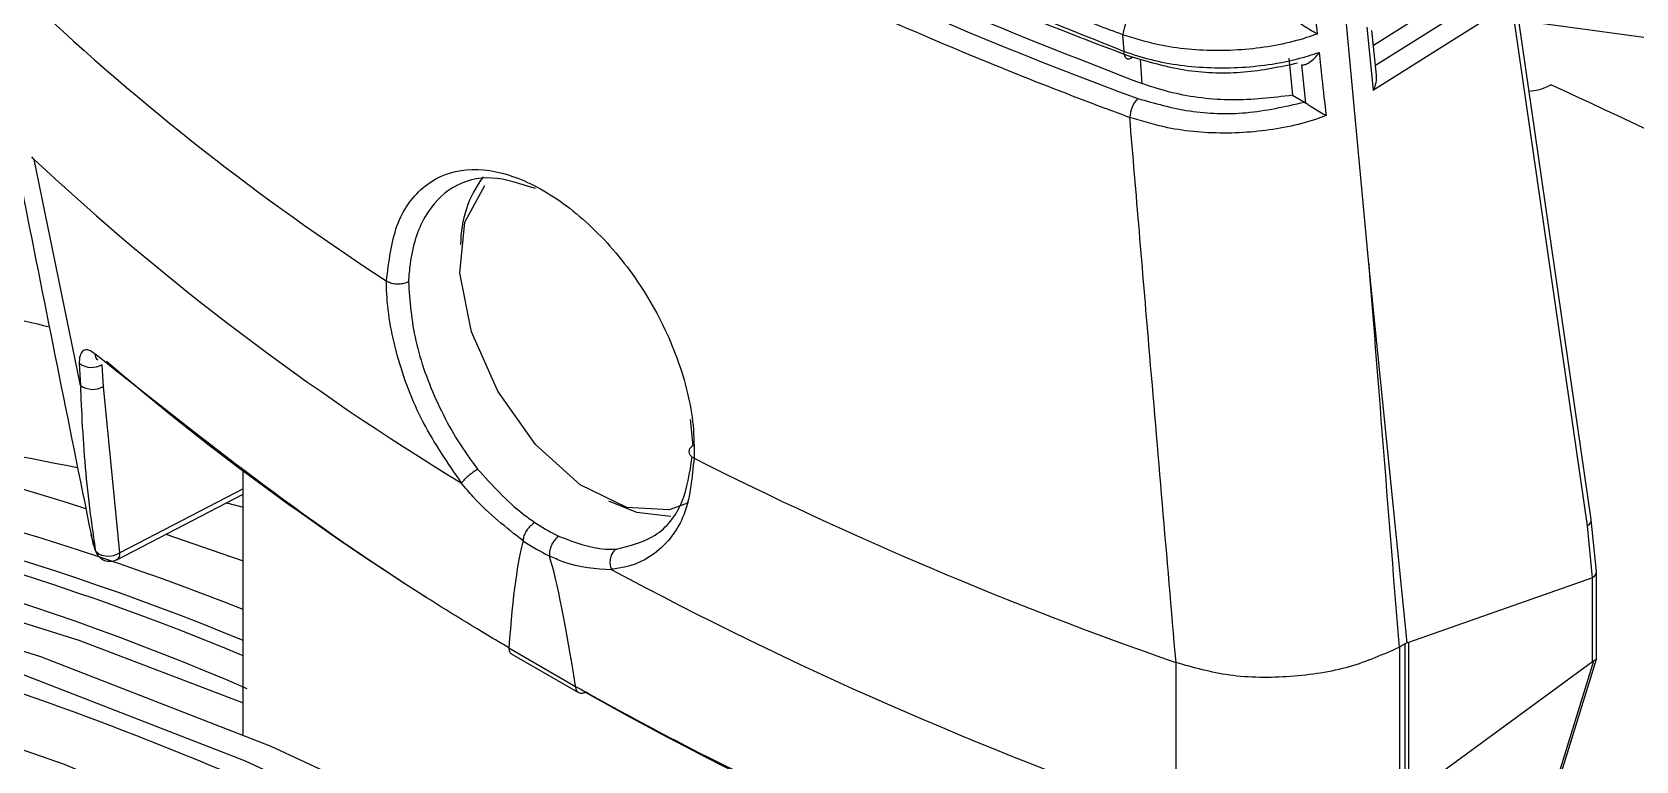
# Model space of a CAD drawing. Extents: x 7 to 113, y 1 to 87.
# Drawn here: x 18.132 to 19.189, y 11.012 to 11.494 of the extents above; entities that cross this region are included whole.
import ezdxf

# ---------------------------------------------------------------- set-up
doc = ezdxf.new("R2010")
doc.units = 0
doc.header["$MEASUREMENT"] = 0
doc.layers.add('OBJECT', color=7, linetype='CONTINUOUS')

msp = doc.modelspace()

# ---------------------------------------------------------------- linework, layer by layer
at = {"layer": 'OBJECT'}
for p, q in [((19.0717, 11.5196), (19.0163, 11.4847)), ((19.0176, 11.4716), (19.1001, 11.5235)), ((19.1599, 11.1718), (19.1099, 11.5168)), ((19.1074, 11.5125), (19.0163, 11.4551)), ((19.1573, 11.1677), (19.1074, 11.5125)), ((19.0163, 11.4551), (19.0121, 11.4968)), ((19.4363, 11.4569), (19.1122, 11.5011)), ((18.852, 11.4807), (18.8511, 11.4917)), ((19.0182, 11.465), (19.0153, 11.4946)), ((18.8637, 11.4595), (18.8626, 11.4757)), ((18.9604, 11.4763), (18.9629, 11.4518)), ((18.9716, 11.4466), (18.969, 11.4719)), ((18.9629, 11.4518), (18.9707, 11.4473)), ((18.9707, 11.4473), (18.9716, 11.4466)), ((18.1333, 11.4094), (18.1318, 11.4112)), ((18.1637, 11.2603), (18.1333, 11.4094)), ((19.0131, 11.3405), (19.0382, 11.0904)), ((18.3655, 11.3293), (18.3655, 11.3293)), ((18.163, 11.2748), (18.1637, 11.2603)), ((18.1789, 11.2595), (18.1781, 11.274)), ((18.1898, 11.1499), (18.1789, 11.2595)), ((18.5677, 11.2204), (18.566, 11.2379)), ((18.5683, 11.2123), (18.5683, 11.2123)), ((18.271, 11.0299), (18.271, 11.2039)), ((18.1878, 11.1453), (18.271, 11.1885)), ((18.271, 11.192), (18.1898, 11.1499)), ((18.2601, 11.1829), (18.271, 11.18)), ((19.1608, 11.1334), (19.1573, 11.1677)), ((19.1633, 11.1375), (19.1599, 11.1717)), ((18.1735, 11.1518), (18.1709, 11.1616)), ((18.4557, 11.1577), (18.4557, 11.1577)), ((18.1735, 11.1518), (18.1738, 11.1505)), ((18.473, 11.1477), (18.473, 11.1477)), ((19.1633, 11.0798), (19.1633, 11.1372)), ((19.1606, 11.1334), (19.0393, 11.0907)), ((19.1606, 11.0781), (19.1606, 11.1334)), ((18.4461, 11.0871), (18.4461, 11.0872)), ((18.4461, 11.0871), (18.4901, 11.0617)), ((18.4482, 11.083), (18.4922, 11.0576)), ((19.0371, 11.0897), (19.0334, 11.0876)), ((19.0334, 11.0876), (19.0334, 10.9855)), ((19.0371, 10.9876), (19.0371, 11.0897)), ((19.0393, 11.0907), (19.0393, 10.9891)), ((18.8862, 11.0774), (18.8861, 11.0774)), ((18.8862, 10.9757), (18.8862, 11.0774)), ((19.0393, 10.9891), (19.1606, 11.0781)), ((19.0933, 10.8578), (19.1615, 11.0786)), ((19.0935, 10.8537), (19.1633, 11.0797)), ((18.4901, 11.0617), (18.4901, 11.0617))]:
    msp.add_line(p, q, dxfattribs=at)
at = {"layer": 'OBJECT', "flags": 128}
for points in [[(18.8573, 11.4769), (18.8562, 11.4761), (18.8552, 11.4757), (18.8542, 11.4757), (18.8534, 11.476), (18.8528, 11.4767), (18.8523, 11.4778), (18.852, 11.4791), (18.852, 11.4807)], [(18.5647, 11.1829), (18.5519, 11.1781), (18.524, 11.1797), (18.4933, 11.1947), (18.4638, 11.2214), (18.4389, 11.2565), (18.4216, 11.2957), (18.414, 11.3345), (18.4171, 11.368), (18.4304, 11.3922)], [(17.319, 11.186), (17.4495, 11.2017), (17.5849, 11.2048), (17.7244, 11.1954), (17.8676, 11.1734), (18.0139, 11.1389), (18.1626, 11.0921), (18.271, 11.0509)], [(19.6766, 9.9456), (19.6369, 9.9912), (19.4964, 10.1446), (19.3522, 10.2895), (19.2048, 10.4254), (19.0549, 10.5517), (18.9031, 10.6678), (18.75, 10.7733), (18.5962, 10.8678), (18.4425, 10.9508), (18.2894, 11.0221), (18.1376, 11.0812), (17.9877, 11.128), (17.8403, 11.1623), (17.6961, 11.1839), (17.5556, 11.1928), (17.4194, 11.1888), (17.2881, 11.1721)], [(19.6766, 9.9159), (19.6199, 9.9814), (19.4794, 10.1348), (19.3352, 10.2797), (19.1878, 10.4156), (19.0379, 10.5419), (18.8861, 10.658), (18.733, 10.7635), (18.5793, 10.858), (18.4255, 10.941), (18.2725, 11.0123), (18.1206, 11.0714), (17.9707, 11.1182), (17.8233, 11.1525), (17.6791, 11.1741), (17.5386, 11.183), (17.4024, 11.179), (17.2711, 11.1623)], [(18.512, 11.1841), (18.5304, 11.1766), (18.5531, 11.174)], [(18.2201, 11.1621), (18.2563, 11.1497), (18.271, 11.1445)], [(17.1553, 11.1085), (17.2847, 11.1338), (17.4194, 11.1459), (17.559, 11.1449), (17.7027, 11.1308), (17.8501, 11.1036), (18.0004, 11.0633), (18.1531, 11.0103), (18.3074, 10.9447), (18.4627, 10.8668), (18.6183, 10.777), (18.7736, 10.6756), (18.9279, 10.563), (19.0806, 10.4398), (19.2309, 10.3064), (19.3783, 10.1635), (19.522, 10.0117), (19.6616, 9.8515), (19.6766, 9.8335)], [(18.1898, 11.1499), (18.1877, 11.1487), (18.1853, 11.1479), (18.1828, 11.1475), (18.1802, 11.1476), (18.1779, 11.1481), (18.1759, 11.149), (18.1744, 11.1502), (18.1735, 11.1518)]]:
    msp.add_lwpolyline(points, dxfattribs=at)
at = {"layer": 'OBJECT'}
for centre, radius, start, end in [((19.2723, 12.7245), 1.664, 226.7346, 236.9758), ((18.8705, 11.4908), 0.0194, 136.4152, 177.4928), ((17.8285, 8.5821), 3.1586, 54.4029, 65.6025), ((18.8751, 11.4363), 0.0195, 136.6394, 177.5217), ((19.3024, 12.6589), 1.7111, 226.9045, 238.7521), ((18.4883, 11.3535), 0.0739, 142.9122, 180.1923), ((18.1712, 11.2862), 0.014, 234.5018, 299.6947), ((18.1788, 11.2813), 0.00558, 181.4929, 228.8798), ((17.6575, 9.6129), 1.6469, 71.9645, 98.7588), ((18.1719, 11.2717), 0.014, 234.4988, 299.6953), ((17.6176, 9.4767), 1.7613, 68.2261, 97.9894), ((17.8228, 9.57), 1.6706, 78.2944, 86.6561), ((17.5839, 9.4378), 1.7819, 67.3206, 97.5202), ((17.5946, 9.4484), 1.7774, 67.6319, 97.5431), ((19.7446, 13.5425), 2.6103, 243.2151, 250.798), ((17.5624, 9.4152), 1.7921, 66.6194, 97.4685), ((18.1832, 11.1542), 0.01, 201.2354, 297.4651), ((18.1852, 11.1492), 0.00465, 302.8181, 8.373), ((19.7235, 13.3885), 2.5543, 241.7407, 250.8077), ((17.4167, 9.1465), 1.9215, 63.8342, 89.7341)]:
    msp.add_arc(centre, radius, start, end, dxfattribs=at)
for centre, major_axis, ratio, start_param, end_param in [((20.0539, 12.5443), (2.2176, 0.0169), 0.582304, 3.705156, 4.139947), ((20.0553, 12.5384), (2.2169, -0.0166), 0.572227, 4.093931, 4.145793), ((19.0089, 11.4579), (0.0062, 0.0127), 0.559439, 4.761289, 5.548377), ((20.8455, 8.4497), (-1.5893, 16.547), 0.094708, 1.386105, 1.401617), ((20.0468, 11.8193), (2.2222, -0.1551), 0.524922, 3.753416, 3.909825), ((19.15, 11.1705), (0.00993, 0.00122), 0.518445, 5.484707, 6.294575), ((19.273, -5.5893), (-0.8109, 16.7566), 0.01214, 0.033306, 0.097268), ((18.4589, 11.2659), (-0.077, 0.1206), 0.545295, 2.24654, 2.417366), ((19.273, -5.5893), (-0.8109, 16.7566), 0.01214, 6.170289, 6.234251), ((19.1533, 11.1368), (0.01, 0.0005), 0.541019, 5.523122, 6.310211), ((19.1533, 11.2039), (-0.0071, 0.0706), 0.099986, 3.165821, 3.192001), ((18.9485, 11.9346), (-0.0807, 0.8484), 0.104683, 3.186063, 3.189403), ((18.9522, 11.9367), (-0.0807, 0.8484), 0.104683, 3.189403, 3.202494), ((18.9522, 11.9373), (-0.085, 0.847), 0.099986, 3.152732, 3.165821), ((19.1533, 11.0516), (0.0087, 0.027), 0.181828, 0.106226, 0.246827), ((20.0468, 11.8193), (2.2222, -0.1551), 0.524922, 3.977578, 4.173815)]:
    msp.add_ellipse(centre, major_axis=major_axis, ratio=ratio, start_param=start_param, end_param=end_param, dxfattribs=at)
for points, knots in [([(18.9579, 11.9567), (18.9583, 11.9517), (18.9604, 11.9268), (18.9693, 11.8224), (18.9866, 11.6215), (19.0036, 11.4415), (19.0131, 11.3405)], [0, 0, 0, 0, 0.024148, 0.120739, 0.507103, 1, 1, 1, 1]), ([(18.8511, 11.4917), (18.8455, 11.4938), (18.8175, 11.5042), (18.7016, 11.5496), (18.5298, 11.6314), (18.3343, 11.751), (18.2334, 11.8353), (18.1829, 11.8774)], [0, 0, 0, 0, 0.021019, 0.105106, 0.44228, 0.72114, 1, 1, 1, 1]), ([(18.1816, 11.8677), (18.1852, 11.8645), (18.2033, 11.8484), (18.2823, 11.7817), (18.4244, 11.6823), (18.6323, 11.5689), (18.7787, 11.5101), (18.852, 11.4807)], [0, 0, 0, 0, 0.020947, 0.104745, 0.44076, 0.72038, 1, 1, 1, 1]), ([(18.8556, 11.4371), (18.85, 11.4392), (18.822, 11.4496), (18.7058, 11.4948), (18.5314, 11.5772), (18.3317, 11.6989), (18.228, 11.7859), (18.1761, 11.8294)], [0, 0, 0, 0, 0.020664, 0.103331, 0.434809, 0.717404, 1, 1, 1, 1]), ([(18.4968, 11.6297), (18.554, 11.5984), (18.6684, 11.5359), (18.7986, 11.4849), (18.8637, 11.4595)], [0, 0, 0, 0, 0.500491, 1, 1, 1, 1]), ([(18.9747, 11.534), (18.9753, 11.5282), (18.9768, 11.5143), (18.9783, 11.5004), (18.9792, 11.4922)], [0, 0, 0, 0, 0.412528, 1, 1, 1, 1]), ([(18.9792, 11.4922), (18.9792, 11.4922), (18.9783, 11.4927), (18.976, 11.494), (18.9724, 11.4962), (18.9687, 11.4986), (18.9668, 11.4999), (18.966, 11.5005)], [0, 0, 0, 0, 0.007811, 0.231083, 0.559206, 0.802812, 1, 1, 1, 1]), ([(18.9792, 11.4922), (18.9769, 11.4914), (18.9688, 11.4886), (18.9478, 11.4833), (18.9142, 11.48), (18.8783, 11.4833), (18.8588, 11.4893), (18.8511, 11.4917)], [0, 0, 0, 0, 0.059496, 0.208459, 0.505892, 0.803608, 1, 1, 1, 1]), ([(18.852, 11.4807), (18.8578, 11.4788), (18.8754, 11.4731), (18.909, 11.4688), (18.9451, 11.4709), (18.9684, 11.4761), (18.9782, 11.4794), (18.9805, 11.4801)], [0, 0, 0, 0, 0.148503, 0.448595, 0.748256, 0.940444, 1, 1, 1, 1]), ([(18.9662, 11.4729), (18.9546, 11.4705), (18.9315, 11.4656), (18.8923, 11.4667), (18.8693, 11.4734), (18.8573, 11.4769)], [0, 0, 0, 0, 0.324373, 0.648689, 1, 1, 1, 1]), ([(18.969, 11.4719), (18.9698, 11.4719), (18.9713, 11.472), (18.9743, 11.4735), (18.9775, 11.4762), (18.9795, 11.4787), (18.9805, 11.4801), (18.9805, 11.4801)], [0, 0, 0, 0, 0.199296, 0.397084, 0.700899, 0.99202, 1, 1, 1, 1]), ([(18.9805, 11.4801), (18.9811, 11.4744), (18.9826, 11.4605), (18.9841, 11.4466), (18.985, 11.4384)], [0, 0, 0, 0, 0.4125571, 1, 1, 1, 1]), ([(18.9629, 11.4518), (18.9496, 11.4502), (18.9232, 11.4471), (18.8885, 11.4515), (18.8702, 11.4573), (18.8637, 11.4595)], [0, 0, 0, 0, 0.390004, 0.779955, 1, 1, 1, 1]), ([(19.1189, 11.4545), (19.121, 11.4548), (19.1255, 11.4553), (19.1302, 11.4571), (19.1326, 11.4584), (19.1332, 11.4587)], [0, 0, 0, 0, 0.378782, 0.852574, 1, 1, 1, 1]), ([(18.8609, 11.4497), (18.872, 11.4465), (18.8943, 11.4401), (18.9338, 11.4388), (18.9581, 11.4444), (18.9707, 11.4473)], [0, 0, 0, 0, 0.324207, 0.648491, 1, 1, 1, 1]), ([(18.985, 11.4384), (18.9849, 11.4384), (18.984, 11.4389), (18.9817, 11.4402), (18.978, 11.4424), (18.9743, 11.4448), (18.9725, 11.4461), (18.9716, 11.4466)], [0, 0, 0, 0, 0.0077442, 0.2506959, 0.5703556, 0.8072084, 1, 1, 1, 1]), ([(18.1151, 11.4417), (18.1192, 11.4204), (18.1379, 11.3246), (18.1572, 11.2292), (18.1722, 11.1549)], [0, 0, 0, 0, 0.22164, 1, 1, 1, 1]), ([(18.985, 11.4384), (18.9827, 11.4375), (18.9746, 11.4346), (18.9537, 11.4291), (18.9202, 11.4256), (18.8837, 11.4286), (18.8638, 11.4347), (18.8556, 11.4371)], [0, 0, 0, 0, 0.0597754, 0.2071608, 0.5014118, 0.7959342, 1, 1, 1, 1]), ([(18.8861, 11.0774), (18.8801, 11.1471), (18.8699, 11.267), (18.8598, 11.3869), (18.8556, 11.4371)], [0, 0, 0, 0, 0.581449, 1, 1, 1, 1]), ([(18.3655, 11.3293), (18.3671, 11.3421), (18.3703, 11.3675), (18.3881, 11.3928), (18.4137, 11.4047), (18.4455, 11.4016), (18.4802, 11.384), (18.5137, 11.3538), (18.5422, 11.3142), (18.5618, 11.2698), (18.5686, 11.2349), (18.5683, 11.2168), (18.5683, 11.2123)], [0, 0, 0, 0, 0.106547, 0.213092, 0.319763, 0.426916, 0.534499, 0.642267, 0.74996, 0.857311, 0.964156, 1, 1, 1, 1]), ([(18.4637, 11.3902), (18.4539, 11.3934), (18.4338, 11.4001), (18.4082, 11.3929), (18.3894, 11.3733), (18.3815, 11.349), (18.3803, 11.3328), (18.38, 11.3288)], [0, 0, 0, 0, 0.221643, 0.455581, 0.689564, 0.923447, 1, 1, 1, 1]), ([(17.7208, 11.3346), (17.7792, 11.3358), (17.8961, 11.3381), (18.0383, 11.3239), (18.1224, 11.304), (18.1433, 11.299)], [0, 0, 0, 0, 0.428824, 0.857649, 1, 1, 1, 1]), ([(18.3655, 11.3293), (18.3663, 11.3289), (18.368, 11.328), (18.3713, 11.3273), (18.3747, 11.3273), (18.3775, 11.3278), (18.3792, 11.3284), (18.3798, 11.3287), (18.38, 11.3288)], [0, 0, 0, 0, 0.208439, 0.416878, 0.625338, 0.833869, 0.967125, 1, 1, 1, 1]), ([(18.4151, 11.1959), (18.4061, 11.209), (18.388, 11.2351), (18.3711, 11.2805), (18.3657, 11.312), (18.3655, 11.3273), (18.3655, 11.3293)], [0, 0, 0, 0, 0.315107, 0.632944, 0.949791, 1, 1, 1, 1]), ([(18.38, 11.3288), (18.3809, 11.316), (18.3829, 11.2903), (18.3981, 11.248), (18.4143, 11.2199), (18.4244, 11.2067), (18.4256, 11.2051)], [0, 0, 0, 0, 0.31781, 0.635605, 0.953792, 1, 1, 1, 1]), ([(18.1732, 11.2812), (18.1719, 11.2821), (18.1694, 11.2839), (18.1662, 11.284), (18.164, 11.2819), (18.163, 11.2785), (18.163, 11.2757), (18.163, 11.2748)], [0, 0, 0, 0, 0.2190626, 0.4380204, 0.6592172, 0.8799982, 1, 1, 1, 1]), ([(18.4461, 11.0872), (18.4415, 11.0899), (18.4183, 11.1037), (18.319, 11.1652), (18.2384, 11.2293), (18.1732, 11.2812)], [0, 0, 0, 0, 0.0456532, 0.2282935, 1, 1, 1, 1]), ([(18.1745, 11.2776), (18.1745, 11.2776), (18.1745, 11.2777), (18.1749, 11.2773), (18.1751, 11.2771)], [0, 0, 0, 0, 0.629447, 1, 1, 1, 1]), ([(18.1637, 11.2603), (18.1639, 11.2551), (18.165, 11.229), (18.1677, 11.1925), (18.172, 11.1623), (18.1735, 11.1518)], [0, 0, 0, 0, 0.139683, 0.698663, 1, 1, 1, 1]), ([(18.5677, 11.2204), (18.5676, 11.2204), (18.567, 11.22), (18.5658, 11.2191), (18.5648, 11.2175), (18.5649, 11.2156), (18.566, 11.2137), (18.5675, 11.2128), (18.5683, 11.2123)], [0, 0, 0, 0, 0.032875, 0.166131, 0.374662, 0.583122, 0.791561, 1, 1, 1, 1]), ([(18.5683, 11.2123), (18.5671, 11.1998), (18.5647, 11.1749), (18.5464, 11.1496), (18.5272, 11.1404), (18.5154, 11.1392), (18.5137, 11.139)], [0, 0, 0, 0, 0.315568, 0.631102, 0.947588, 1, 1, 1, 1]), ([(18.5171, 11.1523), (18.5261, 11.1545), (18.5441, 11.1589), (18.5622, 11.181), (18.5655, 11.2027), (18.5671, 11.2131)], [0, 0, 0, 0, 0.341116, 0.682227, 1, 1, 1, 1]), ([(18.4151, 11.1959), (18.4156, 11.1966), (18.4165, 11.1978), (18.4187, 11.2), (18.4213, 11.2022), (18.4235, 11.2038), (18.4249, 11.2047), (18.4255, 11.205), (18.4256, 11.2051)], [0, 0, 0, 0, 0.214954, 0.429908, 0.644864, 0.859841, 0.951441, 1, 1, 1, 1]), ([(18.4256, 11.2051), (18.4353, 11.1944), (18.4475, 11.181), (18.4606, 11.1718), (18.4633, 11.1699)], [0, 0, 0, 0, 0.796377, 1, 1, 1, 1]), ([(18.4147, 11.196), (18.4148, 11.196), (18.4149, 11.1959), (18.415, 11.1959), (18.4151, 11.1959), (18.4151, 11.1959), (18.4151, 11.1959)], [0, 0, 0, 0, 0.344886, 0.69197, 0.859659, 1, 1, 1, 1]), ([(18.4557, 11.1577), (18.4444, 11.1665), (18.4301, 11.1777), (18.4174, 11.1929), (18.4147, 11.196)], [0, 0, 0, 0, 0.79181, 1, 1, 1, 1]), ([(19.6766, 9.8994), (19.6058, 9.9808), (19.4552, 10.1539), (19.2105, 10.3882), (18.9492, 10.6045), (18.6829, 10.7888), (18.4153, 10.9398), (18.1498, 11.054), (17.8897, 11.1316), (17.6477, 11.169), (17.4248, 11.1729), (17.2922, 11.1498), (17.2259, 11.1383)], [0, 0, 0, 0, 0.091855, 0.195255, 0.298654, 0.402383, 0.505783, 0.609182, 0.712911, 0.816311, 0.908155, 1, 1, 1, 1]), ([(18.4557, 11.1577), (18.4558, 11.1586), (18.456, 11.1604), (18.4573, 11.1634), (18.4592, 11.1663), (18.4609, 11.1681), (18.4623, 11.1693), (18.4629, 11.1697), (18.4633, 11.1699)], [0, 0, 0, 0, 0.20994, 0.419876, 0.629821, 0.839759, 0.898245, 1, 1, 1, 1]), ([(18.4633, 11.1699), (18.468, 11.1669), (18.4734, 11.1636), (18.4787, 11.161), (18.4793, 11.1607)], [0, 0, 0, 0, 0.886118, 1, 1, 1, 1]), ([(18.4793, 11.1607), (18.4789, 11.1604), (18.4783, 11.16), (18.477, 11.1589), (18.4754, 11.157), (18.4738, 11.1539), (18.4729, 11.1507), (18.4729, 11.1487), (18.473, 11.1477)], [0, 0, 0, 0, 0.101755, 0.160241, 0.370179, 0.580124, 0.79006, 1, 1, 1, 1]), ([(18.4793, 11.1607), (18.4898, 11.1567), (18.503, 11.1518), (18.5147, 11.1522), (18.5171, 11.1523)], [0, 0, 0, 0, 0.796377, 1, 1, 1, 1]), ([(18.5142, 11.1386), (18.5036, 11.1392), (18.4903, 11.1399), (18.476, 11.1464), (18.473, 11.1477)], [0, 0, 0, 0, 0.791837, 1, 1, 1, 1]), ([(18.5171, 11.1523), (18.5169, 11.1522), (18.5164, 11.1518), (18.5153, 11.1508), (18.5138, 11.1488), (18.5129, 11.1457), (18.5128, 11.1422), (18.5134, 11.1401), (18.5137, 11.139)], [0, 0, 0, 0, 0.048559, 0.140159, 0.355136, 0.570092, 0.785046, 1, 1, 1, 1]), ([(18.5137, 11.139), (18.5137, 11.139), (18.5138, 11.1389), (18.5139, 11.1388), (18.514, 11.1387), (18.5141, 11.1386), (18.5142, 11.1386)], [0, 0, 0, 0, 0.159853, 0.363916, 0.750553, 1, 1, 1, 1]), ([(18.4461, 11.0871), (18.4463, 11.0863), (18.4465, 11.0847), (18.4474, 11.0833), (18.4481, 11.0831), (18.4482, 11.0831)], [0, 0, 0, 0, 0.461523, 0.923057, 1, 1, 1, 1]), ([(19.0331, 11.0874), (19.0226, 11.0827), (19.0016, 11.0733), (18.9617, 11.0671), (18.9213, 11.0674), (18.8977, 11.0741), (18.8862, 11.0774)], [0, 0, 0, 0, 0.253584, 0.507165, 0.760848, 1, 1, 1, 1]), ([(19.1632, 11.0798), (19.1633, 11.0798), (19.1634, 11.0796), (19.1628, 11.0789), (19.1618, 11.0787), (19.1615, 11.0786)], [0, 0, 0, 0, 0.116965, 0.672334, 1, 1, 1, 1]), ([(18.4901, 11.0617), (18.4949, 11.0591), (18.5189, 11.0457), (18.6261, 10.9879), (18.7401, 10.9397), (18.8323, 10.9007)], [0, 0, 0, 0, 0.0456532, 0.2282935, 1, 1, 1, 1]), ([(18.4901, 11.0617), (18.4902, 11.0609), (18.4905, 11.0592), (18.4918, 11.0576), (18.4936, 11.057), (18.4953, 11.0573), (18.4963, 11.0577), (18.4965, 11.0578)], [0, 0, 0, 0, 0.2359137, 0.4718336, 0.7077527, 0.9254093, 1, 1, 1, 1])]:
    msp.add_open_spline(points, degree=3, knots=knots, dxfattribs=at)

doc.saveas('drawing.dxf')
